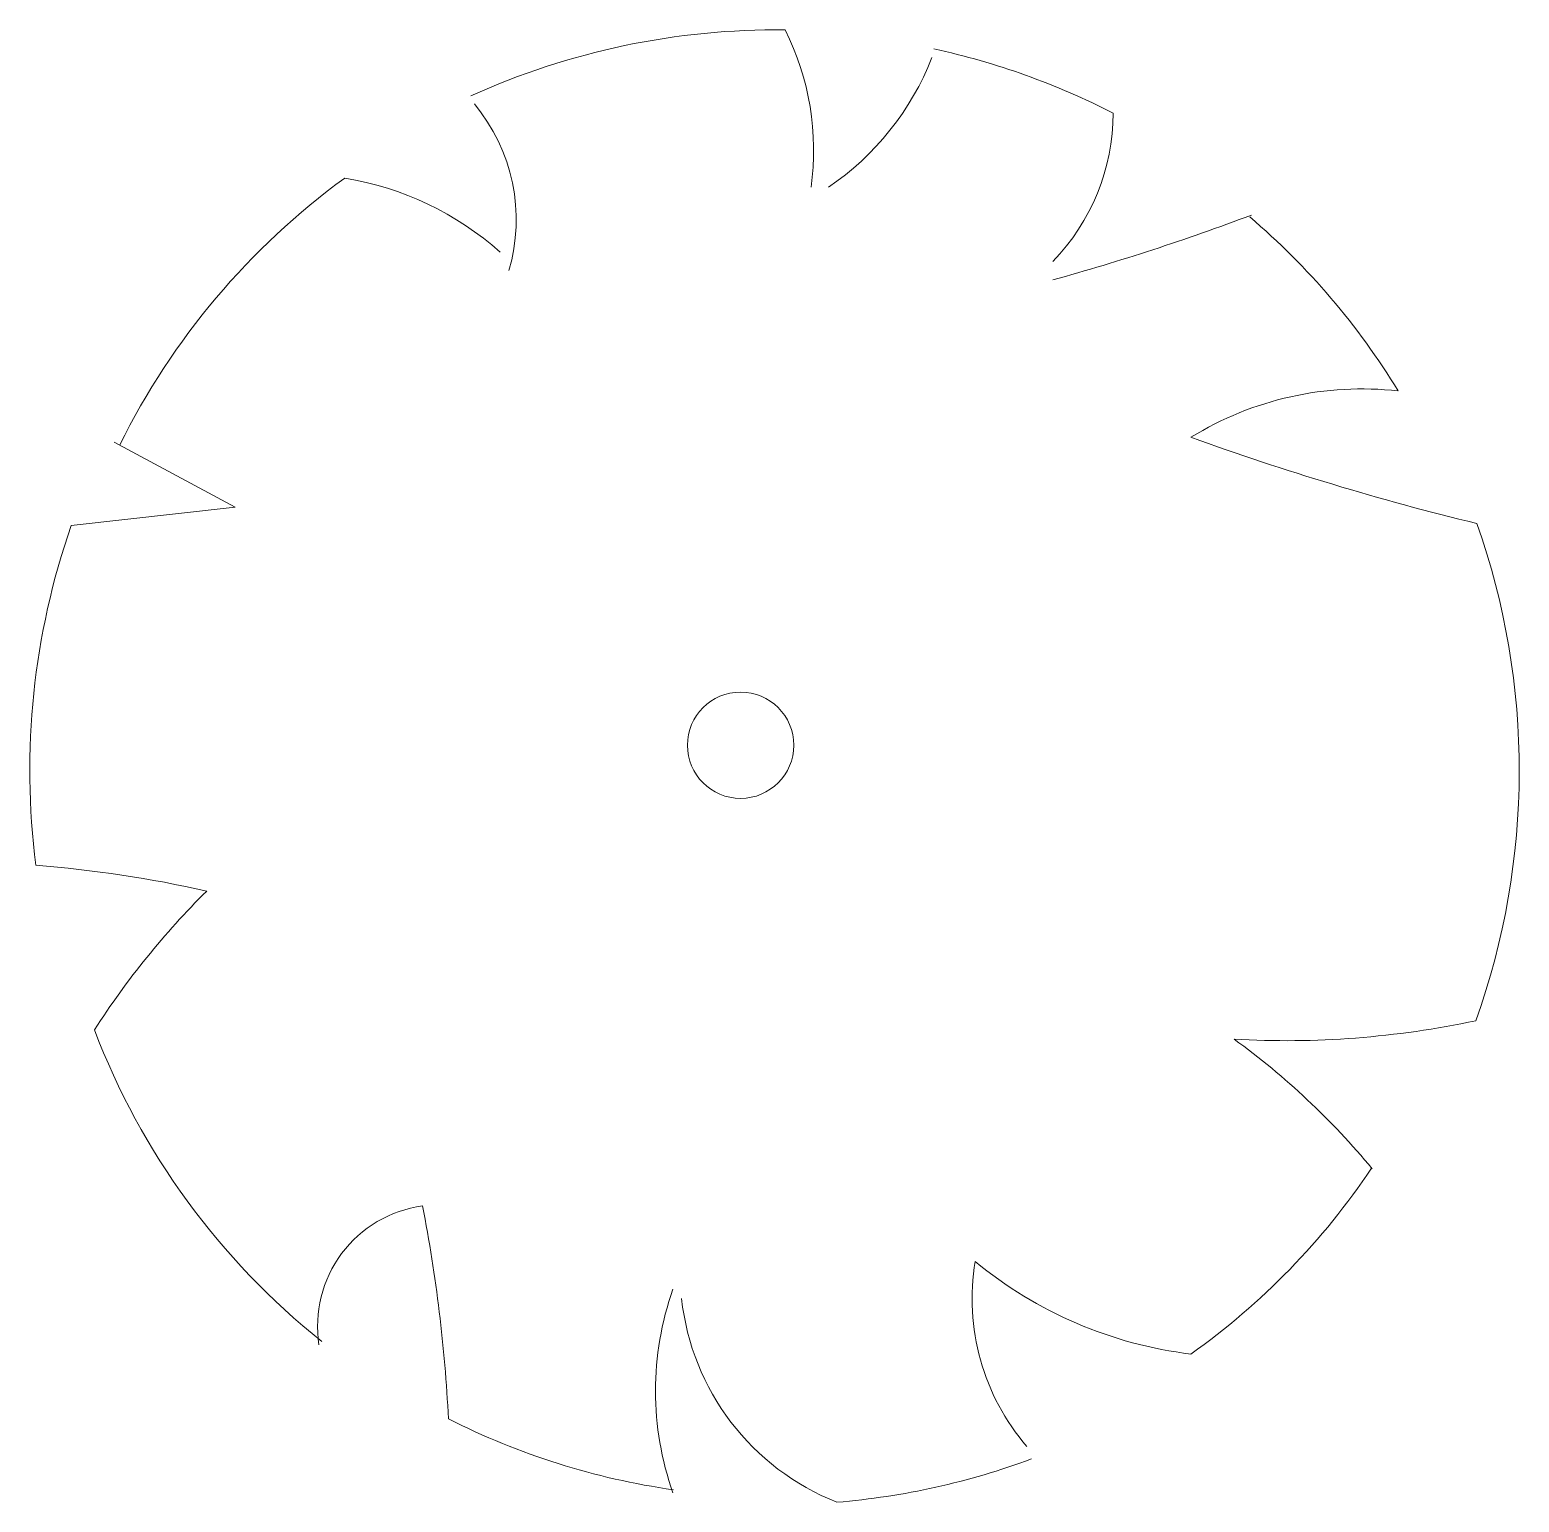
# Model space of a CAD drawing. Extents: x -4.6 to 5.03, y -4.89 to 4.63.
import ezdxf

# ---------------------------------------------------------------- set-up
doc = ezdxf.new("R2010")
doc.units = 0

msp = doc.modelspace()

# ---------------------------------------------------------------- linework, layer by layer
at = {"linetype": 'Continuous', "lineweight": 13}
for p, q in [((-4.0498, 1.9591), (-4.0498, 1.9591)), ((-3.2682, 1.54), (-4.0498, 1.9591)), ((-4.3289, 1.4203), (-3.2682, 1.54))]:
    msp.add_line(p, q, dxfattribs=at)
msp.add_circle((0, 0), 0.3437, dxfattribs=at)
for centre, radius, start, end in [((0.2325, -0.1644), 4.7896, 89.33215, 114.38564), ((-1.265, 3.8467), 1.7374, 352.07749, 26.61284), ((-0.4533, 5.1099), 1.8166, 304.18683, 338.5411), ((0.2325, -0.1644), 4.7757, 62.87665, 77.70213), ((-2.6209, 3.3977), 1.17, 343.65549, 39.76), ((1.0266, 4.0918), 1.3832, 315.84539, 359.76505), ((0.2325, -0.1644), 4.7405, 126.07508, 153.62454), ((-2.8917, 1.6751), 2.0196, 48.52033, 80.51513), ((-1.8917, 17.1679), 14.6895, 285.43975, 290.70994), ((0.2325, -0.1644), 4.7098, 31.40984, 49.47525), ((4.0153, 0.2016), 2.102, 83.53226, 121.6544), ((8.9372, 18.6225), 17.6893, 250.08649, 256.34511), ((0.2325, -0.1644), 4.8288, 160.84261, 187.27501), ((0.2325, -0.1644), 4.8023, 340.33073, 19.42997), ((-5.1838, -8.6721), 7.9211, 77.37282, 85.46489), ((0.2672, -4.6909), 5.2804, 134.77817, 147.33147), ((3.5263, 3.9903), 5.9003, 266.7455, 282.01463), ((0.2325, -0.1644), 4.7182, 200.8103, 231.43916), ((0.3066, -5.87), 4.9071, 39.65359, 53.99299), ((0.2325, -0.1644), 4.6267, 305.39404, 326.24638), ((-1.9507, -3.7559), 0.7849, 97.74104, 188.81075), ((-11.8463, -4.8675), 9.9705, 2.94646, 10.92381), ((2.968, -3.5767), 1.4711, 170.63138, 220.62782), ((3.2363, -1.2541), 2.7014, 230.45823, 263.10928), ((1.4326, -4.1754), 1.9827, 160.60085, 199.39915), ((1.2103, -3.4041), 1.6012, 186.19115, 248.49517), ((0.2325, -0.1644), 4.697, 243.14983, 261.83562), ((0.2325, -0.1644), 4.7456, 274.72362, 290.3277)]:
    msp.add_arc(centre, radius, start, end, dxfattribs=at)

doc.saveas('drawing.dxf')
